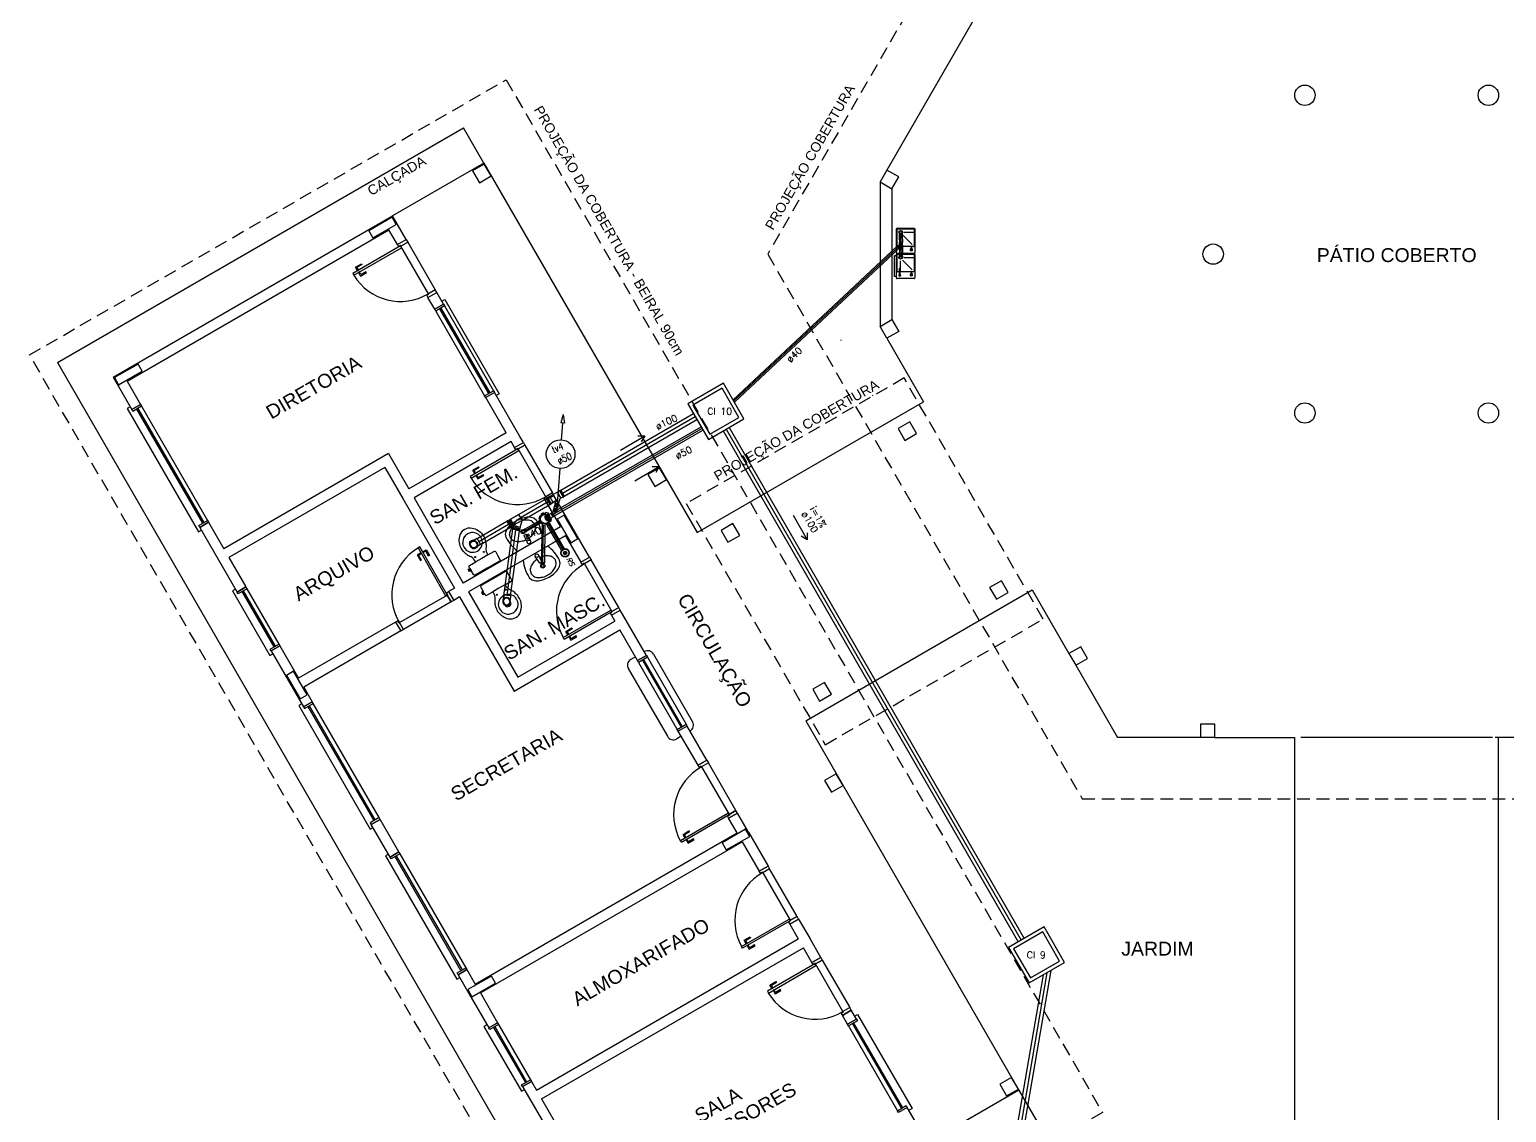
# Model space of a CAD drawing. Extents: x 384 to 538, y 71 to 145.
# Drawn here: x 444.43 to 466.17, y 95.28 to 111.22 of the extents above; entities that cross this region are included whole.
import ezdxf
from ezdxf.enums import TextEntityAlignment as Align

# ---------------------------------------------------------------- set-up
doc = ezdxf.new("R2010")
doc.units = 0
doc.header["$LTSCALE"] = 0.005
doc.linetypes.add('HIDDEN', pattern=[9.525, 6.35, -3.175])
doc.linetypes.add('TRACEJADO_G', pattern=[0.375, 0.25, -0.125])
doc.layers.get('0').update_dxf_attribs({"linetype": 'CONTINUOUS'})
for name, color, linetype in [('2', 2, 'CONTINUOUS'), ('A-COTAS', 1, 'CONTINUOUS'), ('A-JANEL', 3, 'CONTINUOUS'), ('A-PARED', 5, 'CONTINUOUS'), ('A-PARED-PISOS', 2, 'CONTINUOUS'), ('A-PAREDE', 5, 'CONTINUOUS'), ('A-PISOS', 2, 'CONTINUOUS'), ('A-PISOS-CTEL', 2, 'TRACEJADO_G'), ('A-PISOS-NIVEL', 1, 'CONTINUOUS'), ('A-PORTA', 3, 'CONTINUOUS'), ('A-PROJCOBERTURA', 7, 'HIDDEN'), ('A-SOLEIRA', 1, 'CONTINUOUS'), ('A-TEXTO', 3, 'CONTINUOUS'), ('ARQ-ALV-CORTE', 5, 'CONTINUOUS'), ('ARQ-ESQ-VISTA1', 2, 'CONTINUOUS'), ('ARQ-TXT-1_050', 2, 'CONTINUOUS'), ('ARQ-TXT-1_075', 2, 'CONTINUOUS'), ('EIXOS', 1, 'CONTINUOUS'), ('ESG-GERAL', 7, 'CONTINUOUS'), ('ESGOTO', 3, 'CONTINUOUS'), ('H-ESGOTO', 3, 'CONTINUOUS'), ('LEGENDA', 7, 'CONTINUOUS'), ('PROJ', 4, 'CONTINUOUS'), ('SANIT', 3, 'CONTINUOUS'), ('TIGRECAD', 3, 'CONTINUOUS'), ('TINTERNO', 9, 'CONTINUOUS'), ('TUB-ESGOTO', 7, 'CONTINUOUS')]:
    doc.layers.add(name, color=color, linetype=linetype)
doc.styles.add('ARCAD1', font='romans.shx')
doc.styles.add('ESC-50-A20', font='arial.ttf', dxfattribs={"height": 0.1})
doc.styles.add('R80', font='SIMPLEX.SHX', dxfattribs={"height": 0.2})
doc.styles.add('SIMPLEX', font='SIMPLEX.SHX')
doc.styles.get("Standard").update_dxf_attribs({"font": 'simplex.shx'})

# ---------------------------------------------------------------- blocks, each defined once
blk = doc.blocks.new('2611100S')
at = {"layer": 'ESGOTO'}
for p, q in [((88, 50), (29, 50)), ((88, 50), (88, -50)), ((88, -50), (29, -50))]:
    blk.add_line(p, q, dxfattribs=at)
for radius in [58, 53.5, 50]:
    blk.add_circle((0, 0), radius, dxfattribs=at)
blk = doc.blocks.new('*X14')
at = {"color": 0, "linetype": 'Continuous'}
for p, q in [((125, 126), (194, 126)), ((125, 124), (194, 124)), ((125, 122), (194, 122)), ((125, 120), (194, 120)), ((125, 118), (194, 118)), ((125, 116), (194, 116)), ((125, 114), (194, 114)), ((126, 131), (193, 131)), ((126, 129), (193, 129)), ((126, 128), (194, 128)), ((126, 112), (194, 112)), ((126, 111), (193, 111)), ((126, 109), (193, 109)), ((127, 135), (192, 135)), ((127, 133), (193, 133)), ((127, 107), (193, 107)), ((127, 105), (192, 105)), ((128, 139), (191, 139)), ((128, 137), (192, 137)), ((128, 103), (192, 103)), ((128, 101), (191, 101)), ((129, 141), (191, 141)), ((129, 99), (191, 99)), ((130, 142), (190, 142)), ((130, 98), (190, 98)), ((131, 144), (190, 144)), ((131, 96), (190, 96)), ((132, 146), (189, 146)), ((132, 94), (189, 94)), ((133, 148), (188, 148)), ((133, 92), (188, 92)), ((134, 150), (187, 150)), ((134, 90), (187, 90)), ((136, 152), (186, 152)), ((136, 88), (186, 88)), ((137, 154), (185, 154)), ((137, 86), (185, 86)), ((139, 156), (184, 156)), ((139, 84), (184, 84)), ((141, 158), (183, 158)), ((141, 82), (183, 82)), ((142, 159), (182, 159)), ((142, 81), (182, 81)), ((145, 161), (180, 161)), ((145, 79), (180, 79)), ((147, 163), (179, 163)), ((147, 77), (179, 77)), ((150, 165), (177, 165)), ((150, 75), (177, 75)), ((153, 167), (176, 167)), ((153, 73), (176, 73)), ((157, 169), (174, 169)), ((157, 71), (174, 71)), ((162, 171), (172, 171)), ((162, 69), (172, 69))]:
    blk.add_line(p, q, dxfattribs=at)
blk = doc.blocks.new('27150012')
at = {"layer": 'ESGOTO'}
for p, q in [((-90, 22), (-90, -22)), ((-90, 22), (-72, 22)), ((-48, 80), (-80, 48)), ((-80, 48), (-66, 35)), ((-48, 80), (-35, 66)), ((22, 90), (-22, 90)), ((-22, 90), (-22, 72)), ((22, 90), (22, 72)), ((48, 80), (35, 66)), ((80, 48), (48, 80)), ((80, 48), (66, 35)), ((70, 27), (111, 27)), ((111, 32), (111, -32)), ((111, 32), (124, 32)), ((124, 32), (124, -32)), ((124, 27), (129, 27)), ((129, 27), (129, -28)), ((-90, -22), (-72, -22)), ((-80, -48), (-66, -35)), ((-80, -48), (-48, -80)), ((-48, -80), (-35, -66)), ((-22, -90), (-22, -72)), ((-22, -90), (22, -90)), ((22, -90), (22, -72)), ((48, -80), (35, -66)), ((48, -80), (80, -48)), ((80, -48), (66, -35)), ((70, -28), (111, -28)), ((111, -32), (124, -32)), ((124, -28), (129, -28))]:
    blk.add_line(p, q, dxfattribs=at)
for radius in [75, 69]:
    blk.add_circle((0, 0), radius, dxfattribs=at)
at = {"layer": 'ESGOTO', "linetype": 'Continuous'}
blk.add_arc((53, 0), 53, 98.8356, 261.1644, dxfattribs=at)
blk.add_blockref('*X14', (-125, -120), dxfattribs=at)
blk = doc.blocks.new('2756042S')
at = {"layer": 'ESGOTO'}
for p, q in [((18, 21), (14, 21)), ((18, 21), (19, 22)), ((18, 17), (18, 21)), ((19, 22), (40, 22)), ((19, 16), (19, 22)), ((40, 23), (40, -23)), ((40, 23), (47, 23)), ((47, 23), (47, -23)), ((18, -21), (14, -21)), ((18, -21), (18, -17)), ((18, -21), (19, -22)), ((19, -22), (19, -16)), ((19, -22), (40, -22)), ((40, -23), (47, -23))]:
    blk.add_line(p, q, dxfattribs=at)
for radius in [25, 22, 20]:
    blk.add_circle((0, 0), radius, dxfattribs=at)
blk = doc.blocks.new('*X25')
at = {"color": 0}
for p, q in [((73, 94), (98, 94)), ((73, 92), (99, 92)), ((73, 90), (100, 90)), ((73, 88), (101, 88)), ((74, 96), (96, 96)), ((74, 86), (102, 86)), ((75, 84), (102, 84)), ((76, 98), (93, 98)), ((77, 82), (103, 82)), ((79, 99), (89, 99)), ((80, 81), (103, 81)), ((88, 79), (103, 79)), ((88, 62), (91, 62)), ((90, 77), (103, 77)), ((90, 64), (94, 64)), ((92, 75), (102, 75)), ((92, 73), (101, 73)), ((92, 68), (98, 68)), ((92, 66), (96, 66)), ((93, 71), (101, 71)), ((93, 69), (100, 69))]:
    blk.add_line(p, q, dxfattribs=at)
blk = doc.blocks.new('27258794')
at = {"layer": 'ESGOTO'}
for radius in [52.5, 46.5, 20]:
    blk.add_circle((0, 0), radius, dxfattribs=at)
for centre, start, end in [((0, 10), 90, 270), ((0, -10), 270, 90)]:
    blk.add_arc(centre, 10, start, end, dxfattribs=at)
blk.add_blockref('*X25', (-83, -80), dxfattribs=at)
blk = doc.blocks.new('INTER')
at = {"layer": 'PROJ'}
for p, q in [((0.036, -0.034), (-0.034, 0.036)), ((-0.011, 0.063), (0.063, -0.011)), ((0.069, -0.004), (-0.004, 0.069)), ((-0.089, -0.162), (-0.162, -0.089)), ((-0.156, -0.082), (-0.082, -0.156)), ((-0.059, -0.129), (-0.129, -0.059)), ((0.026, -0.148), (-0.026, -0.148)), ((-0.026, -0.152), (0.026, -0.152)), ((-0.025, -0.13), (0.025, -0.13))]:
    blk.add_line(p, q, dxfattribs=at)
at = {"layer": 'SANIT'}
for p, q in [((-0.034, 0.036), (-0.129, -0.059)), ((-0.034, 0.039), (-0.011, 0.063)), ((-0.034, 0.036), (-0.034, 0.039)), ((-0.013, 0.066), (-0.008, 0.071)), ((-0.011, 0.063), (-0.013, 0.066)), ((-0.004, 0.069), (-0.008, 0.071)), ((-0.004, 0.069), (0.002, 0.076)), ((0.002, 0.076), (0.076, 0.002)), ((0.069, -0.004), (0.076, 0.002)), ((-0.162, -0.089), (-0.169, -0.095)), ((-0.169, -0.095), (-0.095, -0.169)), ((-0.16, -0.08), (-0.164, -0.085)), ((-0.162, -0.089), (-0.164, -0.085)), ((-0.156, -0.082), (-0.16, -0.08)), ((-0.133, -0.059), (-0.156, -0.082)), ((-0.129, -0.059), (-0.133, -0.059)), ((-0.089, -0.162), (-0.095, -0.169)), ((-0.089, -0.162), (-0.085, -0.164)), ((-0.08, -0.16), (-0.085, -0.164)), ((-0.059, -0.133), (-0.082, -0.156)), ((-0.082, -0.156), (-0.08, -0.16)), ((-0.025, -0.096), (-0.059, -0.129)), ((-0.059, -0.129), (-0.059, -0.133)), ((-0.026, -0.148), (-0.028, -0.148)), ((-0.028, -0.148), (-0.028, -0.152)), ((-0.026, -0.152), (-0.028, -0.152)), ((-0.025, -0.13), (-0.026, -0.131)), ((-0.026, -0.131), (-0.026, -0.148)), ((-0.026, -0.152), (-0.026, -0.157)), ((-0.026, -0.157), (0.026, -0.157)), ((-0.025, -0.13), (-0.025, -0.096)), ((0.036, -0.034), (0.025, -0.046)), ((0.025, -0.13), (0.025, -0.046)), ((0.025, -0.13), (0.026, -0.131)), ((0.026, -0.131), (0.026, -0.148)), ((0.026, -0.148), (0.028, -0.148)), ((0.026, -0.152), (0.028, -0.152)), ((0.026, -0.152), (0.026, -0.157)), ((0.028, -0.148), (0.028, -0.152)), ((0.036, -0.034), (0.039, -0.034)), ((0.039, -0.034), (0.063, -0.011)), ((0.063, -0.011), (0.066, -0.013)), ((0.066, -0.013), (0.071, -0.008)), ((0.069, -0.004), (0.071, -0.008))]:
    blk.add_line(p, q, dxfattribs=at)

msp = doc.modelspace()

# ---------------------------------------------------------------- linework, layer by layer
at = {"layer": 'A-COTAS', "color": 251}
msp.add_lwpolyline([(450.883, 97.089), (450.943, 96.985), (451.29, 97.185), (451.23, 97.289)], close=True, dxfattribs=at)
at = {"layer": 'A-JANEL', "color": 251}
for p, q in [((451.276, 105.878), (451.146, 105.803)), ((451.276, 105.878), (451.146, 105.803)), ((454.111, 100.968), (453.981, 100.893)), ((454.111, 100.968), (453.981, 100.893)), ((457.351, 95.356), (457.221, 95.281))]:
    msp.add_line(p, q, dxfattribs=at)
msp.add_arc((456.084, 106.572), 0.01, 180, 210, dxfattribs=at)
at = {"layer": 'A-PARED', "color": 251}
for p, q in [((445.663, 106.101), (449.776, 108.476)), ((449.976, 108.13), (449.776, 108.476)), ((445.868, 106.046), (449.721, 108.271)), ((449.846, 108.055), (449.721, 108.271)), ((449.846, 108.055), (449.976, 108.13)), ((449.846, 108.055), (449.976, 108.13)), ((450.296, 107.276), (450.426, 107.351)), ((450.296, 107.276), (450.426, 107.351)), ((450.396, 107.102), (450.296, 107.276)), ((450.396, 107.102), (450.526, 107.177)), ((450.526, 107.177), (450.426, 107.351)), ((445.663, 106.101), (445.938, 105.625)), ((445.868, 106.046), (446.068, 105.7)), ((451.651, 105.229), (451.276, 105.878)), ((451.446, 105.284), (451.146, 105.803)), ((449.717, 104.978), (447.293, 103.578)), ((449.663, 104.773), (447.368, 103.448)), ((449.663, 104.773), (449.925, 104.319)), ((449.717, 104.978), (450.017, 104.459)), ((449.925, 104.319), (450.688, 102.998)), ((447.068, 103.967, 1.89), (447.293, 103.578)), ((446.938, 103.893), (447.488, 102.94, -0.848)), ((447.368, 103.448), (447.618, 103.015)), ((450.763, 102.868), (451.563, 101.482)), ((450.892, 102.943), (451.617, 101.687)), ((452.996, 102.599), (453.126, 102.674)), ((452.996, 102.599), (453.126, 102.674)), ((453.511, 102.007), (453.126, 102.674)), ((449.821, 102.498), (448.393, 101.673)), ((449.821, 102.498), (449.896, 102.368)), ((451.563, 101.482), (453.121, 102.382)), ((451.617, 101.687), (453.046, 102.512)), ((452.935, 102.275), (453.121, 102.382)), ((453.381, 101.932), (453.121, 102.382)), ((449.896, 102.368), (448.468, 101.543)), ((447.988, 102.074, -0.848), (448.464, 101.249)), ((448.118, 102.149, -0.848), (448.393, 101.673)), ((453.381, 101.932), (453.511, 102.007)), ((448.468, 101.543), (448.593, 101.327)), ((454.271, 100.391), (453.981, 100.893)), ((454.401, 100.466), (454.111, 100.968)), ((454.271, 100.391), (454.401, 100.466)), ((454.721, 99.611), (454.851, 99.686)), ((454.846, 99.395), (454.721, 99.611)), ((455.014, 99.405), (454.851, 99.686)), ((450.993, 97.17), (454.846, 99.395)), ((455.014, 99.405), (455.301, 98.907)), ((451.068, 97.04), (454.921, 99.265)), ((454.921, 99.265), (455.171, 98.832)), ((455.171, 98.832), (455.301, 98.907)), ((455.621, 98.052), (455.751, 98.127)), ((455.621, 98.052), (455.746, 97.836)), ((455.751, 98.127), (455.914, 97.846)), ((451.893, 95.611), (455.746, 97.836)), ((456.076, 97.564), (455.914, 97.846)), ((451.968, 95.481), (455.821, 97.706)), ((455.946, 97.489), (455.821, 97.706)), ((450.869, 97.384), (450.993, 97.17)), ((455.946, 97.489), (456.076, 97.564)), ((450.739, 97.309), (450.9, 97.03)), ((450.9, 97.03), (451.19, 96.527, 0.728)), ((451.068, 97.04), (451.32, 96.602, 0.728)), ((456.396, 96.71), (456.526, 96.785)), ((456.601, 96.655), (456.526, 96.785)), ((456.471, 96.58), (456.396, 96.71)), ((451.69, 95.661, 0.728), (452.138, 94.886)), ((451.82, 95.736, 0.728), (451.893, 95.611)), ((451.968, 95.481), (452.268, 94.961)), ((457.651, 94.836), (457.351, 95.356))]:
    msp.add_line(p, q, dxfattribs=at)
for points in [[(450.953, 109.138), (451.053, 108.965), (451.226, 109.065), (451.126, 109.238)], [(453.533, 104.67), (453.633, 104.496), (453.806, 104.596), (453.706, 104.77)], [(456.133, 100.166), (456.233, 99.993), (456.406, 100.093), (456.306, 100.266)], [(458.713, 95.698), (458.813, 95.524), (458.986, 95.624), (458.886, 95.798)]]:
    msp.add_lwpolyline(points, close=True, dxfattribs=at)
at = {"layer": 'A-PARED-PISOS', "color": 251}
for p, q in [((451.119, 109.251), (449.776, 108.476)), ((451.119, 109.251), (454.256, 103.817)), ((455.856, 101.046), (458.994, 95.611)), ((458.994, 95.611), (457.651, 94.836))]:
    msp.add_line(p, q, dxfattribs=at)
at = {"layer": 'A-PAREDE', "color": 251}
for p, q in [((450.526, 107.177), (450.396, 107.102)), ((450.526, 107.177), (450.396, 107.102)), ((451.276, 105.878), (451.146, 105.803)), ((451.276, 105.878), (451.146, 105.803)), ((446.068, 105.7), (445.938, 105.625)), ((445.938, 105.625), (446.068, 105.7)), ((446.068, 105.7), (445.938, 105.625)), ((447.068, 103.968), (446.938, 103.893)), ((446.938, 103.893), (447.068, 103.968)), ((447.068, 103.968), (446.938, 103.893)), ((447.488, 102.94, -0.848), (447.618, 103.015, -0.848)), ((447.618, 103.015, -0.848), (447.488, 102.94, -0.848)), ((447.988, 102.074, -0.848), (448.118, 102.149, -0.848)), ((448.118, 102.149, -0.848), (447.988, 102.074, -0.848)), ((453.511, 102.007), (453.381, 101.932)), ((453.511, 102.007), (453.381, 101.932)), ((448.593, 101.327), (448.463, 101.252)), ((448.463, 101.252), (448.593, 101.327)), ((448.593, 101.327), (448.463, 101.252)), ((454.111, 100.968), (453.981, 100.893)), ((454.111, 100.968), (453.981, 100.893)), ((454.401, 100.466), (454.271, 100.391)), ((449.593, 99.595), (449.463, 99.52)), ((449.463, 99.52), (449.593, 99.595)), ((449.593, 99.595), (449.463, 99.52)), ((449.869, 99.116), (449.593, 99.595)), ((454.851, 99.686), (454.721, 99.611)), ((449.739, 99.041), (449.463, 99.52)), ((449.869, 99.116), (449.739, 99.041)), ((449.739, 99.041), (449.869, 99.116)), ((449.869, 99.116), (449.739, 99.041)), ((455.301, 98.907), (455.171, 98.832)), ((455.751, 98.127), (455.621, 98.052)), ((450.869, 97.384), (450.739, 97.309)), ((450.739, 97.309), (450.869, 97.384)), ((450.869, 97.384), (450.739, 97.309)), ((456.076, 97.564), (455.946, 97.489)), ((456.526, 96.785), (456.396, 96.71)), ((451.19, 96.527), (451.32, 96.602)), ((451.32, 96.602), (451.19, 96.527)), ((456.601, 96.655), (456.471, 96.58)), ((456.601, 96.655), (456.471, 96.58)), ((456.601, 96.655), (456.471, 96.58)), ((451.69, 95.661), (451.82, 95.736)), ((451.82, 95.736), (451.69, 95.661)), ((457.351, 95.356), (457.221, 95.281))]:
    msp.add_line(p, q, dxfattribs=at)
at = {"layer": 'A-PAREDE', "color": 2, "extrusion": (0, 0, -1)}
for p, q in [((453.128, 105.029), (453.487, 105.24)), ((453.34, 104.578), (453.699, 104.79)), ((455.67, 104.07), (455.878, 103.71))]:
    msp.add_line(p, q, dxfattribs=at)
at = {"layer": 'A-PAREDE', "color": 251}
for points in [[(457.124, 106.95), (457.224, 106.777), (457.05, 106.677), (456.95, 106.85)], [(457.124, 106.95), (457.224, 106.777), (457.05, 106.677), (456.95, 106.85)], [(445.683, 106.096), (445.743, 105.992), (446.09, 106.192), (446.03, 106.296)], [(457.387, 105.447), (457.214, 105.347), (457.314, 105.173), (457.487, 105.273)], [(454.784, 103.947), (454.611, 103.847), (454.711, 103.673), (454.884, 103.773)], [(458.735, 103.107), (458.562, 103.007), (458.662, 102.834), (458.835, 102.934)], [(460.003, 101.962), (459.903, 102.136), (459.73, 102.036), (459.83, 101.862)], [(460.003, 101.962), (459.903, 102.136), (459.73, 102.036), (459.83, 101.862)], [(448.214, 101.714), (448.414, 101.368), (448.518, 101.428), (448.318, 101.774)], [(456.133, 101.609), (455.959, 101.509), (456.059, 101.336), (456.233, 101.436)], [(461.672, 100.999), (461.872, 100.999), (461.872, 100.799), (461.672, 100.799)], [(461.672, 100.999), (461.872, 100.999), (461.872, 100.799), (461.672, 100.799)], [(454.624, 99.249), (454.684, 99.145), (455.031, 99.345), (454.971, 99.449)]]:
    msp.add_lwpolyline(points, close=True, dxfattribs=at)
at = {"layer": 'A-PAREDE', "color": 2}
for points in [[(453.383, 105.239), (453.487, 105.24), (453.436, 105.15)], [(453.595, 104.789), (453.699, 104.79), (453.648, 104.699)], [(455.878, 103.814), (455.878, 103.71), (455.788, 103.762)]]:
    msp.add_lwpolyline(points, dxfattribs=at)
at = {"layer": 'A-PAREDE', "color": 251}
for centre in [(463.202, 110.252), (463.202, 110.252), (465.902, 110.252), (465.902, 110.252), (461.852, 107.914), (461.852, 107.914), (463.202, 105.576), (463.202, 105.576), (465.902, 105.576), (465.902, 105.576)]:
    msp.add_circle(centre, 0.15, dxfattribs=at)
at = {"layer": 'A-PISOS', "color": 251}
for p, q in [((449.411, 108.958), (450.819, 109.771)), ((451.119, 109.251), (450.819, 109.771)), ((444.843, 106.321), (449.411, 108.958)), ((444.843, 106.321), (453.318, 91.642)), ((454.256, 103.817), (457.59, 105.742)), ((455.856, 101.046), (459.19, 102.971))]:
    msp.add_line(p, q, dxfattribs=at)
at = {"layer": 'A-PISOS-CTEL', "color": 251, "linetype": 'TRACEJADO_G', "ltscale": 150}
for points in [[(469.179, 115.929), (459.925, 115.929), (455.297, 107.914), (459.925, 99.899), (469.179, 99.899), (473.807, 107.914)], [(444.433, 106.431), (451.448, 110.481), (460.223, 95.282), (453.208, 91.232)]]:
    msp.add_lwpolyline(points, close=True, dxfattribs=at)
msp.add_lwpolyline([(456.144, 100.694), (459.35, 102.542), (457.303, 106.091), (454.098, 104.244), (456.144, 100.694)], dxfattribs=at)
at = {"layer": 'A-PISOS-NIVEL', "color": 251}
for p, q in [((459.73, 113.792), (457.05, 109.15)), ((457.05, 106.677), (457.59, 105.742)), ((459.19, 102.971), (459.73, 102.036)), ((459.83, 101.862), (460.444, 100.799)), ((461.672, 100.799), (460.444, 100.799)), ((461.872, 100.799), (463.052, 100.799)), ((463.052, 93.549), (463.052, 100.799)), ((465.962, 100.799), (463.142, 100.799)), ((466.052, 100.799), (466.002, 100.799)), ((466.052, 93.549), (466.052, 100.799)), ((467.232, 100.799), (466.052, 100.799)), ((458.994, 95.611), (460.184, 93.549))]:
    msp.add_line(p, q, dxfattribs=at)
for centre, start, end in [((456.384, 106.652), 180, 210), ((456.832, 105.835), 300, 30)]:
    msp.add_arc(centre, 0.01, start, end, dxfattribs=at)
at = {"layer": 'A-PORTA', "color": 251}
for p, q in [((449.999, 108.091), (449.899, 108.033)), ((453.104, 102.713), (453.004, 102.655)), ((454.829, 99.725), (454.729, 99.668)), ((455.729, 98.166), (455.629, 98.109)), ((456.099, 97.525), (455.999, 97.468))]:
    msp.add_line(p, q, dxfattribs=at)
for points in [[(449.892, 108.035), (449.191, 107.63), (449.206, 107.604), (449.907, 108.009)], [(449.894, 108.042), (449.864, 108.025), (449.846, 108.055), (449.976, 108.13), (449.999, 108.091), (449.899, 108.033)], [(449.251, 107.717), (449.273, 107.678), (449.26, 107.67), (449.23, 107.722), (449.317, 107.772), (449.324, 107.759)], [(449.311, 107.613), (449.288, 107.652), (449.275, 107.644), (449.305, 107.592), (449.392, 107.642), (449.384, 107.655)], [(450.309, 107.323), (450.279, 107.306), (450.296, 107.276), (450.426, 107.351), (450.404, 107.39), (450.304, 107.332)], [(453.002, 102.649), (452.301, 102.244), (452.286, 102.27), (452.987, 102.675)], [(453.009, 102.647), (452.979, 102.629), (452.996, 102.599), (453.126, 102.674), (453.104, 102.713), (453.004, 102.655)], [(449.869, 102.485), (449.852, 102.516), (449.821, 102.498), (449.896, 102.368), (449.935, 102.391), (449.878, 102.49)], [(452.406, 102.252), (452.383, 102.291), (452.37, 102.284), (452.4, 102.232), (452.487, 102.282), (452.479, 102.295)], [(454.319, 100.378), (454.289, 100.36), (454.271, 100.391), (454.401, 100.466), (454.424, 100.427), (454.324, 100.369)], [(454.727, 99.661), (454.026, 99.256), (454.011, 99.282), (454.712, 99.687)], [(454.734, 99.659), (454.704, 99.642), (454.721, 99.611), (454.851, 99.686), (454.829, 99.725), (454.729, 99.668)], [(454.071, 99.368), (454.093, 99.329), (454.08, 99.322), (454.05, 99.374), (454.137, 99.424), (454.144, 99.411)], [(454.131, 99.264), (454.108, 99.303), (454.095, 99.296), (454.125, 99.244), (454.212, 99.294), (454.204, 99.307)], [(455.219, 98.819), (455.189, 98.801), (455.171, 98.832), (455.301, 98.907), (455.324, 98.868), (455.224, 98.81)], [(455.627, 98.102), (454.926, 97.697), (454.911, 97.723), (455.612, 98.128)], [(455.634, 98.1), (455.604, 98.083), (455.621, 98.052), (455.751, 98.127), (455.729, 98.166), (455.629, 98.109)], [(454.971, 97.809), (454.993, 97.77), (454.98, 97.763), (454.95, 97.815), (455.037, 97.865), (455.044, 97.852)], [(455.031, 97.706), (455.008, 97.745), (454.995, 97.737), (455.025, 97.685), (455.112, 97.735), (455.104, 97.748)], [(455.992, 97.47), (455.291, 97.065), (455.306, 97.039), (456.007, 97.444)], [(455.994, 97.477), (455.964, 97.459), (455.946, 97.489), (456.076, 97.564), (456.099, 97.525), (455.999, 97.468)], [(455.351, 97.151), (455.373, 97.112), (455.36, 97.105), (455.33, 97.157), (455.417, 97.207), (455.424, 97.194)], [(455.411, 97.047), (455.388, 97.086), (455.375, 97.079), (455.405, 97.027), (455.492, 97.077), (455.484, 97.09)], [(456.409, 96.758), (456.379, 96.74), (456.396, 96.71), (456.526, 96.785), (456.504, 96.824), (456.404, 96.767)]]:
    msp.add_lwpolyline(points, close=True, dxfattribs=at)
for centre, start, end in [((449.892, 108.022, 0.02), 211.3268, 300.8216), ((450.568, 102.902, 0.02), 121.3268, 210.8216), ((452.991, 102.655, 0.02), 119.1784, 208.6732), ((454.716, 99.667, 0.02), 119.1784, 208.6732), ((455.616, 98.109, 0.02), 119.1784, 208.6732), ((455.992, 97.457, 0.02), 211.3268, 300.8216)]:
    msp.add_arc(centre, 0.804, start, end, dxfattribs=at)
at = {"layer": 'A-PROJCOBERTURA', "color": 251, "ltscale": 7.5}
msp.add_arc((456.084, 106.572), 0.01, 180, 210, dxfattribs=at)
at = {"layer": 'A-SOLEIRA', "color": 251}
for p, q in [((453.349, 101.989), (453.282, 101.95)), ((453.479, 102.064), (453.479, 102.064)), ((453.615, 102.027), (454.19, 101.031)), ((453.245, 101.813), (453.82, 100.817)), ((454.154, 100.895), (454.154, 100.895)), ((454.024, 100.82), (453.957, 100.781))]:
    msp.add_line(p, q, dxfattribs=at)
for points in [[(449.424, 108.256), (449.484, 108.152), (449.831, 108.352), (449.771, 108.456)], [(449.899, 108.033), (449.999, 108.091), (450.404, 107.39), (450.304, 107.332)], [(453.004, 102.655), (453.104, 102.713), (452.699, 103.414), (452.599, 103.357)], [(450.579, 102.895), (450.637, 102.796), (449.935, 102.391), (449.878, 102.49)], [(454.729, 99.668), (454.829, 99.725), (454.424, 100.427), (454.324, 100.369)], [(455.629, 98.109), (455.729, 98.166), (455.324, 98.868), (455.224, 98.81)], [(455.999, 97.468), (456.099, 97.525), (456.504, 96.824), (456.404, 96.767)]]:
    msp.add_lwpolyline(points, close=True, dxfattribs=at)
for centre, start, end in [((453.332, 101.863), 120, 210), ((453.529, 101.977), 30, 120), ((454.104, 100.981), 300, 30), ((453.907, 100.867), 210, 300)]:
    msp.add_arc(centre, 0.1, start, end, dxfattribs=at)
at = {"layer": 'ARQ-ALV-CORTE', "color": 251}
for p, q in [((456.95, 108.977), (456.95, 106.85)), ((457.124, 108.877), (457.124, 106.95)), ((457.19, 107.935), (457.19, 108.285)), ((457.2, 108.295), (457.45, 108.295)), ((457.2, 108.035), (457.2, 108.275)), ((457.21, 108.285), (457.44, 108.285)), ((457.45, 108.275), (457.45, 108.035)), ((457.46, 108.285), (457.46, 107.935)), ((457.44, 108.025), (457.21, 108.025)), ((457.25, 108.035), (457.25, 108.185)), ((457.423, 108.055), (457.282, 108.196)), ((457.3, 108.235), (457.44, 108.235)), ((457.16, 107.584), (457.16, 107.894)), ((457.16, 107.894), (457.19, 107.894)), ((457.19, 107.894), (457.19, 107.914)), ((457.19, 107.584), (457.19, 107.894)), ((457.45, 107.925), (457.2, 107.925)), ((457.2, 107.924), (457.45, 107.924)), ((457.2, 107.664), (457.2, 107.904)), ((457.21, 107.914), (457.44, 107.914)), ((457.25, 107.664), (457.25, 107.814)), ((457.423, 107.684), (457.282, 107.825)), ((457.3, 107.864), (457.44, 107.864)), ((457.406, 107.989), (457.401, 108.004)), ((457.419, 108.005), (457.402, 108.005)), ((457.42, 108.004), (457.415, 107.989)), ((457.45, 107.904), (457.45, 107.664)), ((457.46, 107.914), (457.46, 107.564)), ((457.235, 107.654), (457.21, 107.654)), ((457.235, 107.604), (457.235, 107.704)), ((457.245, 107.604), (457.245, 107.704)), ((457.44, 107.654), (457.245, 107.654)), ((457.406, 107.618), (457.401, 107.633)), ((457.419, 107.634), (457.402, 107.634)), ((457.42, 107.633), (457.415, 107.618)), ((457.19, 107.584), (457.16, 107.584)), ((457.19, 107.564), (457.19, 107.584)), ((457.45, 107.554), (457.2, 107.554)), ((451.446, 105.284), (450.017, 104.459)), ((451.446, 105.284), (451.26, 105.176)), ((451.701, 105.142), (451.651, 105.229)), ((451.521, 105.154), (450.092, 104.329)), ((451.571, 105.067), (451.521, 105.154)), ((451.571, 105.067), (451.701, 105.142)), ((451.571, 105.067), (451.701, 105.142)), ((451.724, 105.103), (451.624, 105.046)), ((450.092, 104.329), (450.817, 103.073)), ((452.021, 104.288), (452.151, 104.363)), ((452.021, 104.288), (452.151, 104.363)), ((452.676, 103.453), (452.151, 104.363)), ((452.021, 104.288), (452.246, 103.898)), ((452.246, 103.898), (450.817, 103.073)), ((451.83, 103.981), (451.867, 103.944)), ((451.867, 103.944), (451.88, 103.893)), ((452.246, 103.898), (452.06, 103.791)), ((452.321, 103.768), (450.892, 102.943)), ((451.509, 103.737), (451.496, 103.788)), ((451.708, 103.772), (451.739, 103.79)), ((451.708, 103.772), (451.759, 103.665)), ((451.739, 103.79), (451.806, 103.692)), ((452.321, 103.768), (452.135, 103.661)), ((452.321, 103.768), (452.546, 103.378)), ((451.943, 103.365), (451.876, 103.463)), ((451.974, 103.383), (451.922, 103.49)), ((451.943, 103.365), (451.974, 103.383)), ((452.172, 103.417), (452.134, 103.454)), ((452.184, 103.366), (452.172, 103.417)), ((452.546, 103.378), (452.676, 103.453)), ((452.546, 103.378), (452.676, 103.453)), ((451.813, 103.21), (451.851, 103.173)), ((450.637, 102.796), (450.579, 102.895)), ((450.688, 102.998), (450.601, 102.948)), ((450.601, 102.948), (450.676, 102.818)), ((450.763, 102.868), (450.676, 102.818)), ((452.996, 102.599), (453.046, 102.512))]:
    msp.add_line(p, q, dxfattribs=at)
for points in [[(457.124, 108.877), (457.224, 109.05), (457.05, 109.15), (456.95, 108.977)], [(457.124, 108.877), (457.224, 109.05), (457.05, 109.15), (456.95, 108.977)], [(451.617, 105.048), (450.916, 104.643), (450.931, 104.617), (451.632, 105.022)], [(451.619, 105.054), (451.589, 105.037), (451.571, 105.067), (451.701, 105.142), (451.724, 105.103), (451.624, 105.046)], [(451.624, 105.046), (451.724, 105.103), (452.129, 104.402), (452.029, 104.344)], [(450.976, 104.729), (450.998, 104.69), (450.985, 104.683), (450.955, 104.734), (451.042, 104.784), (451.049, 104.772)], [(451.036, 104.625), (451.013, 104.664), (451, 104.657), (451.03, 104.605), (451.117, 104.655), (451.109, 104.668)], [(452.034, 104.336), (452.004, 104.318), (452.021, 104.288), (452.151, 104.363), (452.129, 104.402), (452.029, 104.344)], [(452.197, 104.014), (452.397, 103.667), (452.501, 103.727), (452.301, 104.074)], [(450.159, 103.484), (450.198, 103.506), (450.19, 103.519), (450.138, 103.489), (450.188, 103.403), (450.201, 103.41)], [(450.581, 102.902), (450.176, 103.604), (450.15, 103.589), (450.555, 102.887)], [(450.263, 103.544), (450.224, 103.521), (450.216, 103.534), (450.268, 103.564), (450.318, 103.478), (450.305, 103.47)], [(452.594, 103.366), (452.564, 103.348), (452.546, 103.378), (452.676, 103.453), (452.699, 103.414), (452.599, 103.357)], [(450.588, 102.9), (450.571, 102.931), (450.601, 102.948), (450.676, 102.818), (450.637, 102.796), (450.579, 102.895)], [(452.346, 102.356), (452.368, 102.317), (452.355, 102.31), (452.325, 102.362), (452.412, 102.412), (452.419, 102.399)]]:
    msp.add_lwpolyline(points, close=True, dxfattribs=at)
for points in [[(451.448, 103.743), (451.438, 103.793, -0.105935), (451.464, 103.866, -0.069568), (451.516, 103.931, -0.055787), (451.6, 103.993, -0.055787), (451.695, 104.034, -0.069568), (451.778, 104.048, -0.105935), (451.854, 104.033), (451.892, 103.999)], [(451.738, 103.708, -0.04979), (451.681, 103.687, -0.08069), (451.611, 103.681, -0.107047), (451.546, 103.7), (451.509, 103.737)], [(451.788, 103.155), (451.826, 103.121, 0.105935), (451.903, 103.106, 0.069568), (451.985, 103.12, 0.055787), (452.08, 103.161, 0.055787), (452.164, 103.223, 0.069568), (452.217, 103.288, 0.105935), (452.242, 103.361), (452.232, 103.411)], [(451.903, 103.423, 0.04979), (451.856, 103.384, 0.08069), (451.816, 103.326, 0.107047), (451.8, 103.261), (451.813, 103.21)]]:
    msp.add_lwpolyline(points, format="xyb", dxfattribs=at)
for points in [[(450.839, 103.866, -0.182004), (450.945, 103.883, -0.098298), (451.034, 103.848, -0.085166), (451.096, 103.791, -0.08648), (451.134, 103.721, -0.067868), (451.15, 103.65, -0.06199), (451.149, 103.583, 0.060779), (451.152, 103.547, 0.023796), (451.158, 103.527), (451.178, 103.486), (451.268, 103.538, -0.424217), (451.293, 103.531), (451.304, 103.511), (451.319, 103.485), (451.356, 103.422, -0.418036), (451.349, 103.397), (451.17, 103.294), (450.991, 103.19, -0.418036), (450.966, 103.197), (450.93, 103.26), (450.92, 103.254), (450.921, 103.252), (450.907, 103.244), (450.898, 103.259), (450.889, 103.275), (450.903, 103.283), (450.905, 103.28), (450.915, 103.286), (450.903, 103.306, -0.424217), (450.909, 103.331), (451, 103.383), (450.974, 103.421, 0.023796), (450.96, 103.436, 0.060779), (450.93, 103.457, -0.06199), (450.872, 103.489, -0.067868), (450.818, 103.539, -0.08648), (450.776, 103.607, -0.085166), (450.758, 103.689, -0.098298), (450.772, 103.783, -0.182004)], [(450.966, 103.707, -0.276984), (450.989, 103.695), (451.032, 103.622, -0.393258), (450.955, 103.577), (450.912, 103.651, -0.276984), (450.914, 103.677, -0.2)], [(451.59, 102.566, 0.182004), (451.658, 102.648, 0.098298), (451.672, 102.743, 0.085166), (451.654, 102.825, 0.08648), (451.612, 102.893, 0.067868), (451.558, 102.943, 0.06199), (451.5, 102.975, -0.060779), (451.47, 102.996, -0.023796), (451.456, 103.011), (451.43, 103.049), (451.52, 103.101, 0.424217), (451.527, 103.126), (451.515, 103.146), (451.5, 103.172), (451.464, 103.235, 0.418036), (451.439, 103.242), (451.26, 103.138), (451.081, 103.035, 0.418036), (451.074, 103.01), (451.111, 102.947), (451.101, 102.941), (451.099, 102.944), (451.085, 102.936), (451.094, 102.92), (451.103, 102.904), (451.117, 102.912), (451.116, 102.915), (451.126, 102.921), (451.137, 102.901, 0.424217), (451.162, 102.894), (451.252, 102.946), (451.272, 102.905, -0.023796), (451.278, 102.885, -0.060779), (451.281, 102.849, 0.06199), (451.28, 102.782, 0.067868), (451.296, 102.711, 0.08648), (451.334, 102.64, 0.085166), (451.396, 102.584, 0.098298), (451.485, 102.548, 0.182004)], [(451.516, 102.755, 0.276984), (451.517, 102.781), (451.475, 102.855, 0.393258), (451.398, 102.81), (451.44, 102.736, 0.276984), (451.464, 102.725, 0.2)]]:
    msp.add_lwpolyline(points, format="xyb", close=True, dxfattribs=at)
for points in [[(451.178, 103.486), (451.089, 103.435), (451, 103.383)], [(450.92, 103.254), (450.905, 103.28)], [(450.915, 103.286), (450.93, 103.26)], [(451.43, 103.049), (451.341, 102.997), (451.252, 102.946)], [(451.101, 102.941), (451.116, 102.915)], [(451.126, 102.921), (451.111, 102.947)]]:
    msp.add_lwpolyline(points, dxfattribs=at)
for centre, radius in [((457.25, 108.235), 0.0223), ((457.256, 108.239), 0.0223), ((457.25, 107.864), 0.0223), ((457.256, 107.868), 0.0223), ((457.41, 107.975), 0.0142), ((457.41, 107.975), 0.00596), ((457.41, 107.604), 0.0142), ((457.41, 107.604), 0.00596), ((451.695, 103.829), 0.0313), ((451.782, 103.678), 0.027), ((450.99, 103.456), 0.0075), ((451.12, 103.531), 0.0075), ((451.899, 103.476), 0.027), ((451.986, 103.325), 0.0313), ((451.31, 102.901), 0.0075), ((451.44, 102.976), 0.0075)]:
    msp.add_circle(centre, radius, dxfattribs=at)
for centre, radius, start, end in [((457.2, 108.285), 0.01, 90, 180), ((457.21, 108.275), 0.01, 90, 180), ((457.44, 108.275), 0.01, 0, 90), ((457.45, 108.285), 0.01, 0, 90), ((457.21, 108.035), 0.01, 180, 270), ((457.216, 108.039), 0.01, 180, 270), ((457.44, 108.035), 0.01, 270, 0), ((457.2, 107.935), 0.01, 180, 270), ((457.2, 107.914), 0.01, 90, 180), ((457.21, 107.904), 0.01, 90, 180), ((457.402, 108.004), 0.001, 90, 198.4349), ((457.419, 108.004), 0.001, 341.5651, 90), ((457.44, 107.904), 0.01, 0, 90), ((457.45, 107.935), 0.01, 270, 0), ((457.45, 107.914), 0.01, 0, 90), ((457.21, 107.664), 0.01, 180, 270), ((457.24, 107.604), 0.0147, 109.9134, 70.0866), ((457.24, 107.704), 0.005, 0, 180), ((457.24, 107.604), 0.00499, 180, 0), ((457.402, 107.633), 0.001, 90, 198.4349), ((457.419, 107.633), 0.001, 341.5651, 90), ((457.44, 107.664), 0.01, 270, 0), ((457.2, 107.564), 0.01, 180, 270), ((457.45, 107.564), 0.01, 270, 0), ((451.617, 105.034, 0.02), 0.804, 211.3268, 300.8216), ((451.71, 103.757), 0.22, 135.6896, 154.1425), ((451.77, 103.698), 0.304, 120, 135.6896), ((451.77, 103.698), 0.304, 104.3104, 120), ((451.749, 103.78), 0.22, 85.8575, 104.3104), ((451.754, 103.841), 0.159, 61.4172, 85.8575), ((451.442, 103.698), 0.542, 5.0201, 33.7898), ((450.957, 103.67), 0.15, 145.1729, 184.0144), ((450.956, 103.668), 0.15, 120.6903, 144.4676), ((450.953, 103.666), 0.15, 95.5324, 119.3097), ((450.951, 103.667), 0.15, 55.9856, 94.8271), ((450.944, 103.665), 0.155, 20.2788, 54.2845), ((450.956, 103.67), 0.142, 342.9857, 19.8951), ((451.934, 103.982), 0.542, 206.2102, 234.9799), ((451.655, 103.784), 0.159, 154.1425, 178.5828), ((451.606, 103.982), 0.304, 304.5147, 315.6896), ((451.666, 103.924), 0.22, 315.6896, 334.1425), ((451.722, 103.897), 0.159, 334.1425, 358.5828), ((450.961, 103.675), 0.155, 185.7155, 219.7212), ((450.951, 103.667), 0.142, 220.1049, 257.0143), ((450.952, 103.674), 0.149, 257.2668, 299.6252), ((450.95, 103.673), 0.149, 300.3748, 342.7332), ((452.074, 103.172), 0.304, 104.3104, 115.4853), ((452.053, 103.253), 0.22, 85.8575, 104.3104), ((451.746, 103.172), 0.542, 26.2102, 54.9799), ((452.058, 103.314), 0.159, 61.4172, 85.8575), ((452.238, 103.456), 0.542, 185.0201, 213.7898), ((451.91, 103.455), 0.304, 300, 315.6896), ((451.97, 103.397), 0.22, 315.6896, 334.1425), ((452.026, 103.37), 0.159, 334.1425, 358.5828), ((451.927, 103.313), 0.159, 241.4172, 265.8575), ((451.931, 103.374), 0.22, 265.8575, 284.3104), ((451.91, 103.455), 0.304, 284.3104, 300), ((451.48, 102.759), 0.149, 120.3748, 162.7332), ((451.478, 102.758), 0.149, 77.2668, 119.6252), ((451.479, 102.765), 0.142, 40.1049, 77.0143), ((451.468, 102.757), 0.155, 5.7155, 39.7212), ((451.474, 102.762), 0.142, 162.9857, 199.8951), ((451.486, 102.767), 0.155, 200.2788, 234.2845), ((451.479, 102.765), 0.15, 235.9856, 274.8271), ((451.477, 102.766), 0.15, 275.5324, 299.3097), ((451.474, 102.764), 0.15, 300.6903, 324.4676), ((451.473, 102.762), 0.15, 325.1729, 4.0144)]:
    msp.add_arc(centre, radius, start, end, dxfattribs=at)
at = {"layer": 'ARQ-ESQ-VISTA1', "color": 251}
for p, q in [((450.411, 107.076), (451.131, 105.829)), ((450.468, 107.109), (451.188, 105.862)), ((450.485, 107.119), (451.205, 105.872)), ((450.541, 107.151), (451.261, 105.904)), ((446.026, 105.642), (446.996, 103.962)), ((446.083, 105.674), (447.053, 103.994)), ((446.009, 105.632), (446.979, 103.952)), ((447.559, 102.947, -0.848), (448.029, 102.133, -0.848)), ((447.576, 102.957, -0.848), (448.046, 102.143, -0.848)), ((447.633, 102.989, -0.848), (448.103, 102.175, -0.848)), ((453.453, 101.939), (454.023, 100.951)), ((453.47, 101.949), (454.04, 100.961)), ((453.526, 101.981), (454.096, 100.994)), ((453.396, 101.906), (453.966, 100.919)), ((449.578, 99.621), (448.608, 101.301)), ((449.504, 99.578), (448.534, 101.258)), ((449.521, 99.588), (448.551, 101.268)), ((449.81, 99.048), (450.78, 97.368)), ((449.828, 99.058), (450.798, 97.378)), ((449.884, 99.09), (450.854, 97.41)), ((451.261, 96.534), (451.732, 95.72)), ((451.279, 96.544), (451.749, 95.73)), ((451.335, 96.576), (451.805, 95.762)), ((456.486, 96.554), (457.206, 95.307)), ((456.543, 96.587), (457.263, 95.34)), ((456.56, 96.597), (457.28, 95.35))]:
    msp.add_line(p, q, dxfattribs=at)
for points in [[(450.526, 107.177), (450.541, 107.151), (450.411, 107.076), (450.396, 107.102)], [(451.261, 105.904), (451.276, 105.878), (451.146, 105.803), (451.131, 105.829)], [(446.068, 105.7), (446.083, 105.674), (445.953, 105.599), (445.938, 105.625)], [(447.053, 103.994), (447.068, 103.968), (446.938, 103.893), (446.923, 103.919)], [(453.511, 102.007), (453.526, 101.981), (453.396, 101.906), (453.381, 101.932)], [(448.608, 101.301), (448.593, 101.327), (448.463, 101.252), (448.478, 101.226)], [(454.096, 100.994), (454.111, 100.968), (453.981, 100.893), (453.966, 100.919)], [(449.593, 99.595), (449.578, 99.621), (449.448, 99.546), (449.463, 99.52)], [(449.869, 99.116), (449.884, 99.09), (449.754, 99.015), (449.739, 99.041)], [(450.854, 97.41), (450.869, 97.384), (450.739, 97.309), (450.724, 97.335)], [(451.32, 96.602), (451.335, 96.576), (451.205, 96.501), (451.19, 96.527)], [(456.601, 96.655), (456.616, 96.629), (456.486, 96.554), (456.471, 96.58)], [(451.805, 95.762), (451.82, 95.736), (451.69, 95.661), (451.675, 95.687)], [(457.336, 95.382), (457.351, 95.356), (457.221, 95.281), (457.206, 95.307)]]:
    msp.add_lwpolyline(points, close=True, dxfattribs=at)
for points in [[(450.501, 107.221), (450.545, 107.246), (451.345, 105.86), (451.301, 105.835)], [(445.913, 105.668), (445.869, 105.643), (446.919, 103.825), (446.963, 103.85)], [(448.438, 101.295), (448.394, 101.27), (449.444, 99.451), (449.488, 99.476)], [(449.714, 99.084), (449.671, 99.059), (450.721, 97.241), (450.764, 97.266)], [(456.576, 96.698), (456.62, 96.723), (457.42, 95.338), (457.376, 95.313)], [(451.165, 96.57), (451.121, 96.545), (451.672, 95.593), (451.715, 95.618)]]:
    msp.add_lwpolyline(points, dxfattribs=at)
at = {"layer": 'ARQ-ESQ-VISTA1', "color": 251, "elevation": -0.848}
msp.add_lwpolyline([(447.462, 102.983), (447.419, 102.958), (447.969, 102.006), (448.013, 102.031)], dxfattribs=at)
for points in [[(447.618, 103.015), (447.633, 102.989), (447.503, 102.914), (447.488, 102.94)], [(448.103, 102.175), (448.118, 102.149), (447.988, 102.074), (447.973, 102.1)]]:
    msp.add_lwpolyline(points, close=True, dxfattribs=at)
at = {"layer": 'EIXOS'}
for p, q in [((457.254, 108.192), (457.256, 108.086)), ((454.795, 105.752), (457.214, 108.015)), ((457.257, 107.992), (457.259, 107.915)), ((452.276, 104.395), (454.229, 105.523)), ((452.135, 104.082), (454.329, 105.349)), ((454.685, 105.339), (459.027, 97.818)), ((451.66, 104.04), (452.067, 104.275)), ((451.046, 103.685), (451.484, 103.938)), ((451.736, 103.852), (451.945, 103.972)), ((451.987, 103.373), (451.997, 103.931)), ((452.066, 103.938), (452.279, 103.569)), ((451.463, 102.889), (451.592, 103.855)), ((459.405, 97.338), (458.098, 89.701))]:
    msp.add_line(p, q, dxfattribs=at)
at = {"layer": 'ESG-GERAL', "color": 5, "linetype": 'Continuous', "extrusion": (0, 0, -1)}
for points in [[(-454.423, 105.187), (-454.947, 105.49), (-454.644, 106.014), (-454.12, 105.711)], [(-459.143, 97.187), (-459.666, 97.489), (-459.364, 98.013), (-458.84, 97.71)]]:
    msp.add_lwpolyline(points, close=True, dxfattribs=at)
at = {"layer": 'ESG-GERAL', "color": 1, "linetype": 'Continuous', "extrusion": (0, 0, -1)}
for points in [[(-454.872, 105.51), (-454.624, 105.939), (-454.195, 105.691), (-454.443, 105.262)], [(-459.591, 97.509), (-459.344, 97.938), (-458.915, 97.69), (-459.163, 97.262)]]:
    msp.add_lwpolyline(points, close=True, dxfattribs=at)
at = {"layer": 'H-ESGOTO'}
for p, q in [((452.288, 105.552), (452.252, 105.429)), ((452.308, 105.425), (452.252, 105.429)), ((452.264, 105.181), (452.28, 105.427)), ((452.288, 105.552), (452.308, 105.425)), ((452.236, 104.76), (452.186, 104.112))]:
    msp.add_line(p, q, dxfattribs=at)
at = {"layer": 'H-ESGOTO', "color": 2}
for p, q in [((452.198, 104.16), (452.138, 104.125)), ((452.147, 104.161), (452.157, 104.197)), ((452.186, 104.112), (452.151, 104.172)), ((452.156, 104.206), (452.155, 104.202)), ((452.157, 104.201), (452.155, 104.202)), ((452.158, 104.206), (452.156, 104.206)), ((452.157, 104.201), (452.156, 104.197)), ((452.206, 104.184), (452.156, 104.197)), ((452.207, 104.188), (452.157, 104.201)), ((452.205, 104.184), (452.157, 104.197)), ((452.205, 104.184), (452.157, 104.197)), ((452.163, 104.222), (452.158, 104.206)), ((452.158, 104.206), (452.208, 104.192)), ((452.177, 104.176), (452.159, 104.108)), ((452.164, 104.223), (452.163, 104.222)), ((452.212, 104.21), (452.164, 104.223)), ((452.195, 104.148), (452.205, 104.184)), ((452.207, 104.188), (452.206, 104.184)), ((452.207, 104.188), (452.209, 104.188)), ((452.213, 104.208), (452.208, 104.192)), ((452.208, 104.192), (452.21, 104.191)), ((452.21, 104.191), (452.209, 104.188)), ((452.212, 104.21), (452.213, 104.208))]:
    msp.add_line(p, q, dxfattribs=at)
at = {"layer": 'H-ESGOTO'}
msp.add_circle((452.249, 104.97), 0.211, dxfattribs=at)
at = {"layer": 'H-ESGOTO', "color": 2}
for radius in [0.028, 0.028, 0.025, 0.025]:
    msp.add_circle((452.168, 104.142), radius, dxfattribs=at)
at = {"layer": 'TIGRECAD', "color": 3}
for p, q in [((451.459, 103.983), (451.463, 103.985)), ((451.459, 103.983), (451.511, 103.892)), ((451.462, 103.989), (451.463, 103.986)), ((451.463, 103.99), (451.471, 103.994)), ((451.463, 103.989), (451.519, 103.892)), ((451.472, 103.994), (451.474, 103.992)), ((451.472, 103.994), (451.527, 103.897)), ((451.475, 103.992), (451.485, 103.998)), ((451.485, 103.998), (451.486, 103.998)), ((451.538, 103.907), (451.485, 103.998)), ((451.486, 103.998), (451.503, 104.007)), ((451.554, 103.918), (451.503, 104.007)), ((451.503, 104.007), (451.505, 104.007)), ((451.505, 104.007), (451.51, 104.009)), ((451.509, 104.011), (451.512, 104.012)), ((451.558, 103.926), (451.509, 104.011)), ((451.51, 104.009), (451.509, 104.011)), ((451.511, 103.892), (451.515, 103.894)), ((451.56, 103.929), (451.512, 104.012)), ((451.513, 104.011), (451.512, 104.012)), ((451.513, 104.011), (451.636, 104.082)), ((451.519, 103.892), (451.516, 103.894)), ((451.52, 103.892), (451.528, 103.896)), ((451.527, 103.901), (451.538, 103.907)), ((451.528, 103.897), (451.527, 103.9)), ((451.538, 103.907), (451.552, 103.915)), ((451.538, 103.907), (451.538, 103.907)), ((451.546, 103.887), (451.549, 103.898)), ((451.651, 103.871), (451.549, 103.898)), ((451.549, 103.898), (451.55, 103.898)), ((451.55, 103.898), (451.554, 103.914)), ((451.656, 103.89), (451.554, 103.917)), ((451.654, 103.893), (451.681, 103.992)), ((451.539, 103.877), (451.542, 103.886)), ((451.54, 103.876), (451.648, 103.847)), ((451.54, 103.875), (451.542, 103.874)), ((451.542, 103.869), (451.543, 103.873)), ((451.542, 103.869), (451.643, 103.841)), ((451.543, 103.886), (451.545, 103.886)), ((451.543, 103.885), (451.65, 103.856)), ((451.643, 103.841), (451.644, 103.846)), ((451.648, 103.846), (451.645, 103.846)), ((451.648, 103.859), (451.651, 103.871)), ((451.651, 103.857), (451.648, 103.858)), ((451.649, 103.847), (451.651, 103.856)), ((451.651, 103.871), (451.656, 103.89)), ((451.651, 103.871), (451.651, 103.871)), ((451.656, 103.89), (451.654, 103.893))]:
    msp.add_line(p, q, dxfattribs=at)
for points in [[(451.553, 103.915, -0.036301), (451.574, 103.954, -0.049375)], [(451.574, 103.954, -0.049375), (451.611, 104.002, -0.048245), (451.638, 104.025, -0.103304)], [(451.638, 104.025, -0.068692), (451.656, 104.019, -0.07269), (451.671, 104.007, -0.083818), (451.681, 103.993, -0.003088), (451.681, 103.993, -0.129663)]]:
    msp.add_lwpolyline(points, format="xyb", dxfattribs=at)
for centre, radius, start, end in [((451.463, 103.989), 0.000984, 120.0001, 195.0001), ((451.462, 103.986), 0.000984, 300.0001, 15.0001), ((451.472, 103.994), 0.000984, 35.0001, 120.0001), ((451.475, 103.993), 0.000984, 215.0001, 300.0001), ((451.516, 103.893), 0.000984, 45.0001, 120.0001), ((451.528, 103.9), 0.000984, 120.0001, 205.0001), ((451.527, 103.897), 0.000984, 300.0001, 25.0001), ((451.552, 103.914), 0.00148, 345.0001, 120.0001), ((451.519, 103.892), 0.000984, 225.0001, 300.0001), ((451.54, 103.876), 0.000984, 165.0001, 240.0001), ((451.543, 103.885), 0.000984, 80.0001, 165.0001), ((451.542, 103.873), 0.000984, 345.0001, 60.0001), ((451.545, 103.887), 0.000984, 260.0001, 345.0001), ((451.645, 103.845), 0.000984, 90.0001, 165.0001), ((451.649, 103.859), 0.000984, 165.0001, 250.0001), ((451.648, 103.847), 0.000984, 270.0001, 345.0001), ((451.65, 103.856), 0.000984, 345.0001, 70.0001)]:
    msp.add_arc(centre, radius, start, end, dxfattribs=at)
at = {"layer": 'TINTERNO', "color": 3}
for p, q in [((451.463, 103.985), (451.516, 103.894)), ((451.474, 103.991), (451.527, 103.901)), ((451.538, 103.907), (451.486, 103.998)), ((451.555, 103.92), (451.505, 104.007)), ((451.558, 103.926), (451.51, 104.009)), ((451.56, 103.929), (451.513, 104.011)), ((451.651, 103.871), (451.55, 103.898)), ((451.654, 103.893), (451.555, 103.919)), ((451.686, 103.995), (451.636, 104.082)), ((451.543, 103.874), (451.644, 103.846)), ((451.546, 103.886), (451.647, 103.859))]:
    msp.add_line(p, q, dxfattribs=at)
at = {"layer": 'TUB-ESGOTO', "linetype": 'Continuous'}
for p, q in [((454.782, 105.766), (457.204, 108.033)), ((457.231, 108.193), (457.234, 108.05)), ((457.277, 108.191), (457.279, 108.085)), ((457.28, 108.032), (457.282, 107.913)), ((454.809, 105.737), (457.225, 107.997)), ((457.235, 107.992), (457.236, 107.916)), ((452.251, 104.439), (454.204, 105.566)), ((452.301, 104.352), (454.254, 105.48)), ((452.121, 104.106), (454.316, 105.373)), ((452.149, 104.058), (454.343, 105.325)), ((454.641, 105.314), (458.983, 97.793)), ((454.728, 105.364), (459.07, 97.843)), ((451.503, 104.007), (452.042, 104.318)), ((451.685, 103.996), (452.092, 104.231)), ((451.021, 103.728), (451.459, 103.982)), ((451.071, 103.642), (451.509, 103.895)), ((451.976, 103.937), (451.964, 103.374)), ((452.018, 103.924), (452.01, 103.372)), ((452.047, 103.927), (452.263, 103.553)), ((452.086, 103.948), (452.3, 103.578)), ((451.542, 103.869), (451.398, 102.81)), ((451.513, 102.884), (451.643, 103.841)), ((459.348, 97.305), (458.048, 89.701)), ((459.461, 97.37), (458.149, 89.701))]:
    msp.add_line(p, q, dxfattribs=at)
at = {"layer": 'TUB-ESGOTO', "linetype": 'Continuous', "extrusion": (0, 0, -1)}
for p, q in [((451.726, 103.87), (451.935, 103.99)), ((451.746, 103.835), (451.954, 103.955))]:
    msp.add_line(p, q, dxfattribs=at)

# ---------------------------------------------------------------- block references
at = {"layer": 'A-COTAS', "rotation": 345.0000050455888}
msp.add_blockref('INTER', (452.228, 104.368), dxfattribs=at)
at = {"layer": 'ESGOTO', "linetype": 'Continuous'}
for name, p, xscale, yscale, zscale, rotation in [('2756042S', (457.256, 108.239), 0.0009999999999999998, 0.0009999999999999998, 0.0009999999999999998, 267.1399743105798), ('2756042S', (457.256, 108.038), 0.001000000000000001, 0.001000000000000001, 0.001000000000000001, 209.1861870149709), ('2756042S', (457.256, 108.039), 0.0009999999999999998, 0.0009999999999999998, 0.0009999999999999998, 89.26978059141769), ('2756042S', (457.256, 108.039), -0.0009999999999999996, 0.001, 0.001, 89.26978059138554), ('2756042S', (457.256, 107.868), 0.0009999999999999998, 0.0009999999999999998, 0.0009999999999999998, 87.13997431057984), ('27150012', (452.023, 104.018), 0.0009999999999999994, 0.0009999999999999994, 0.0009999999999999994, 30.01665616362223), ('2611100S', (450.97, 103.641), 0.001, 0.001, 0.001, 30.04996651055975), ('2756042S', (451.696, 103.829), 0.001, 0.001, 0.001, 30), ('2756042S', (451.986, 103.326), -0.0009999999999999998, 0.001, 0.001, 268.2288103032174), ('2611100S', (451.454, 102.802), -0.001, 0.001, 0.001, 263.8284412108561)]:
    msp.add_blockref(name, p, dxfattribs=dict(at, xscale=xscale, yscale=yscale, zscale=zscale, rotation=rotation))
at = {"layer": 'LEGENDA', "color": 3, "linetype": 'Continuous', "xscale": 0.0011904761904762, "yscale": 0.0011904761904762, "zscale": 0.0011904761904762, "rotation": 299.9999999999999}
msp.add_blockref('27258794', (452.314, 103.517), dxfattribs=at)

# ---------------------------------------------------------------- texts
at = {"layer": '2', "color": 1}
for s, p in [('i=1%', (455.914, 104.165)), ('ø100', (455.789, 104.093))]:
    msp.add_text(s, height=0.1, rotation=300, dxfattribs=at).set_placement(p)
at = {"layer": 'A-TEXTO', "color": 1}
for s, rotation, p in [('ø40', 42.5647, (455.627, 106.312)), ('ø100', 24.8269, (453.673, 105.326)), ('ø50', 24.8269, (453.965, 104.898)), ('ø40', 24.8269, (451.747, 103.708))]:
    msp.add_text(s, height=0.1, rotation=rotation, dxfattribs=at).set_placement(p)
at = {"layer": 'A-TEXTO', "style": 'R80'}
for s, p in [('CI 10', (454.408, 105.552)), ('CI 9', (459.109, 97.55))]:
    msp.add_text(s, height=0.1, rotation=359.7846, dxfattribs=at).set_placement(p)
at = {"layer": 'A-TEXTO', "color": 2, "style": 'ARCAD1', "oblique": 15}
msp.add_text('RS', height=0.075, rotation=300, dxfattribs=at).set_placement((452.392, 103.39), align=Align.MIDDLE_CENTER)
at = {"layer": 'ARQ-ALV-CORTE', "color": 251, "insert": (449.632, 103.716), "char_height": 0.2048, "attachment_point": 1, "rotation": 30, "style": 'ESC-50-A20'}
msp.add_mtext_dynamic_manual_height_columns('\\pxi3.7372;SAN. FEM.      ', width=2.70678, gutter_width=1, heights=[0], dxfattribs=at)
at = {"layer": 'ARQ-TXT-1_050', "color": 251, "char_height": 0.2048, "attachment_point": 1, "style": 'ESC-50-A20'}
for s, insert in [('\\pi1.307;PÁTIO COBERTO       ', (462.07, 108.002)), ('\\pxi9.5122;JARDIM       ', (458.552, 97.794))]:
    msp.add_mtext_dynamic_manual_height_columns(s, width=4.46064, gutter_width=1, heights=[0], dxfattribs=dict(at, insert=insert))
for s, insert, rotation in [('\\pxi4.0083;DIRETORIA      ', (447.177, 105.244), 30), ('\\pxi4.5687;ARQUIVO      ', (447.479, 102.509), 30), ('\\pxi3.1936;SAN. MASC.      ', (450.82, 101.778), 30), ('\\pi0.6646;CIRCULAÇÃO      ', (453.805, 103.521), 300), ('\\pxi3.3255;SECRETARIA      ', (450.017, 99.693), 30), ('\\pxi2.2399;ALMOXARIFADO      ', (451.996, 96.787), 30), ('\\pxi6.0029;SALA\\P\\pi2.5315;PROFESSORES      ', (453.132, 94.684), 30)]:
    msp.add_mtext_dynamic_manual_height_columns(s, width=2.70678, gutter_width=1, heights=[0], dxfattribs=dict(at, insert=insert, rotation=rotation))
at = {"layer": 'ARQ-TXT-1_075', "color": 251, "style": 'ESC-50-A20'}
for s, rotation, p in [('PROJEÇÃO COBERTURA', 60, (455.375, 108.255)), ('PROJEÇÃO DA COBERTURA - BEIRAL 90cm', 300, (451.849, 110.044)), ('CALÇADA', 30, (449.46, 108.768)), ('PROJEÇÃO DA COBERTURA', 29.9549, (454.558, 104.571, -2.835))]:
    msp.add_text(s, height=0.144, rotation=rotation, dxfattribs=at).set_placement(p)
at = {"layer": 'H-ESGOTO', "style": 'SIMPLEX', "width": 0.8}
for s, p in [('tv4', (452.143, 104.982)), ('ø50', (452.227, 104.823))]:
    msp.add_text(s, height=0.105, rotation=21.8227, dxfattribs=at).set_placement(p)

doc.saveas('drawing.dxf')
